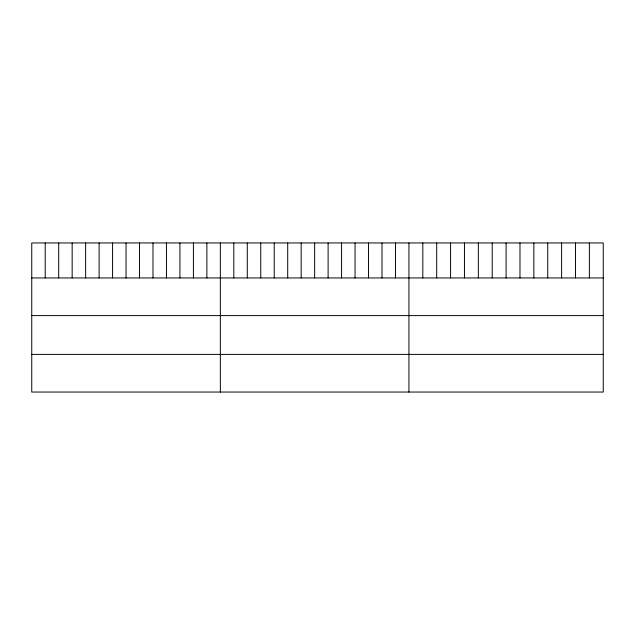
<?xml version="1.0" encoding="UTF-8"?>
<svg xmlns="http://www.w3.org/2000/svg" width="635" height="635" viewBox="0 0 635 635"><rect width="100%" height="100%" fill="white"/><g stroke="black" fill="none" stroke-linecap="round" stroke-linejoin="round"><path stroke-width="0.95" d="M603.25 277.947L603.25 392.049L31.75 392.049L31.75 242.951L603.25 242.951L603.25 277.947L31.75 277.947M31.75 315.603L603.25 315.603M31.75 354.394L603.25 354.394M589.367 242.951L589.367 277.947M575.493 242.951L575.493 277.947M561.61 242.951L561.61 277.947M547.735 242.951L547.735 277.947M533.852 242.951L533.852 277.947M519.978 242.951L519.978 277.947M506.095 242.951L506.095 277.947M492.212 242.951L492.212 277.947M478.338 242.951L478.338 277.947M464.455 242.951L464.455 277.947M450.58 242.951L450.58 277.947M436.697 242.951L436.697 277.947M422.823 242.951L422.823 277.947M408.94 242.951L408.94 392.049M395.47 242.951L395.47 277.947M382 242.951L382 277.947M368.53 242.951L368.53 277.947M355.052 242.951L355.052 277.947M341.582 242.951L341.582 277.947M328.112 242.951L328.112 277.947M314.642 242.951L314.642 277.947M301.173 242.951L301.173 277.947M287.703 242.951L287.703 277.947M274.233 242.951L274.233 277.947M260.755 242.951L260.755 277.947M247.285 242.951L247.285 277.947M233.815 242.951L233.815 277.947M220.345 242.951L220.345 392.049M206.875 242.951L206.875 277.947M193.405 242.951L193.405 277.947M179.935 242.951L179.935 277.947M166.457 242.951L166.457 277.947M152.987 242.951L152.987 277.947M139.517 242.951L139.517 277.947M126.047 242.951L126.047 277.947M112.578 242.951L112.578 277.947M99.108 242.951L99.108 277.947M85.638 242.951L85.638 277.947M72.16 242.951L72.16 277.947M58.69 242.951L58.69 277.947M45.22 242.951L45.22 277.947"/></g></svg>
